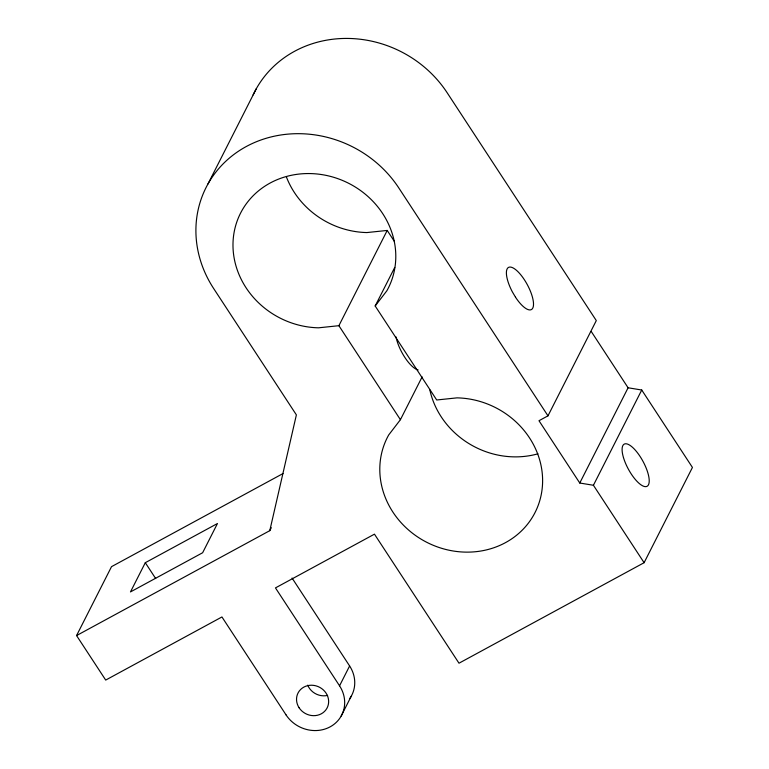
<?xml version="1.0" encoding="UTF-8"?>
<svg xmlns="http://www.w3.org/2000/svg" width="769" height="769" viewBox="0 0 769 769"><rect width="100%" height="100%" fill="white"/><g stroke="black" fill="none" stroke-linecap="round" stroke-linejoin="round"><path stroke-width="1.15" d="M286.03 714.862L221.943 616.959L105.699 680.075L76.564 635.569L269.784 530.668L296.382 414.885L213.647 288.5A112.264 102.479 26.9 0 1 246.224 146.552A112.264 102.479 26.9 0 1 398.813 187.963L547.98 415.846L538.982 420.72L579.768 483.028L593.418 485.268L644.105 562.706L458.997 663.205L374.455 534.157L275.465 587.901L339.552 685.813A32.452 29.626 26.9 0 1 330.132 726.849A32.452 29.626 26.9 0 1 286.02 714.862M207.966 183.974L256.298 88.714M76.564 635.569L111.524 566.657L283.002 473.56M145.303 562.697L130.48 591.919L202.632 552.748L217.454 523.526L145.303 562.697L155.665 578.528M422.133 376.877L400.418 419.691L388.701 434.956A82.831 75.612 26.9 0 0 437.34 546.884A82.831 75.612 26.9 0 0 542.001 490.055A82.831 75.612 26.9 0 0 457.017 397.861L436.705 399.986L375.176 305.985L386.894 290.73A82.831 75.612 26.9 0 0 338.254 178.802A82.831 75.612 26.9 0 0 233.593 235.622A82.831 75.612 26.9 0 0 318.577 327.815L338.889 325.691L387.211 230.44L394.41 241.437M375.176 305.985L394.728 267.458M269.784 530.668L271.294 527.688M339.552 685.813L349.616 665.964L292.066 578.048M341.186 716.026L351.26 696.176M547.98 415.846L596.302 320.586L447.135 92.713A112.264 102.479 26.9 0 0 345.137 38.431A112.264 102.479 26.9 0 0 253.116 94.914M579.768 483.028L628.09 387.778L591.255 331.497M593.418 485.268L641.74 390.018L628.09 387.778M644.105 562.706L692.436 467.446L641.74 390.018M387.211 230.44L366.9 232.565A82.831 75.612 26.9 0 1 286.424 176.985M338.889 325.691L400.418 419.691M537.954 453.806A82.831 75.612 26.9 0 1 429.842 389.893M418.115 369.937A23.974 8.286 61.5 0 1 396.064 336.947M349.616 665.964A32.452 29.616 26.9 0 1 349.462 698.973M327.604 695.397A16.351 14.928 26.9 0 1 307.725 685.179M515.528 297.228L512.356 291.864A23.974 8.286 61.5 0 1 512.981 267.881A23.974 8.286 61.5 0 1 533.446 302.553A23.974 8.286 61.5 0 1 515.528 297.228M623.457 457.536A23.974 8.286 61.5 0 0 646.892 486.383A23.974 8.286 61.5 0 0 636.617 451.701A23.974 8.286 61.5 0 0 623.457 457.536M299.103 707.768A16.351 14.928 26.9 0 0 326.892 708.355A16.351 14.928 26.9 0 0 311.762 685.227A16.351 14.928 26.9 0 0 299.103 707.768"/></g></svg>
